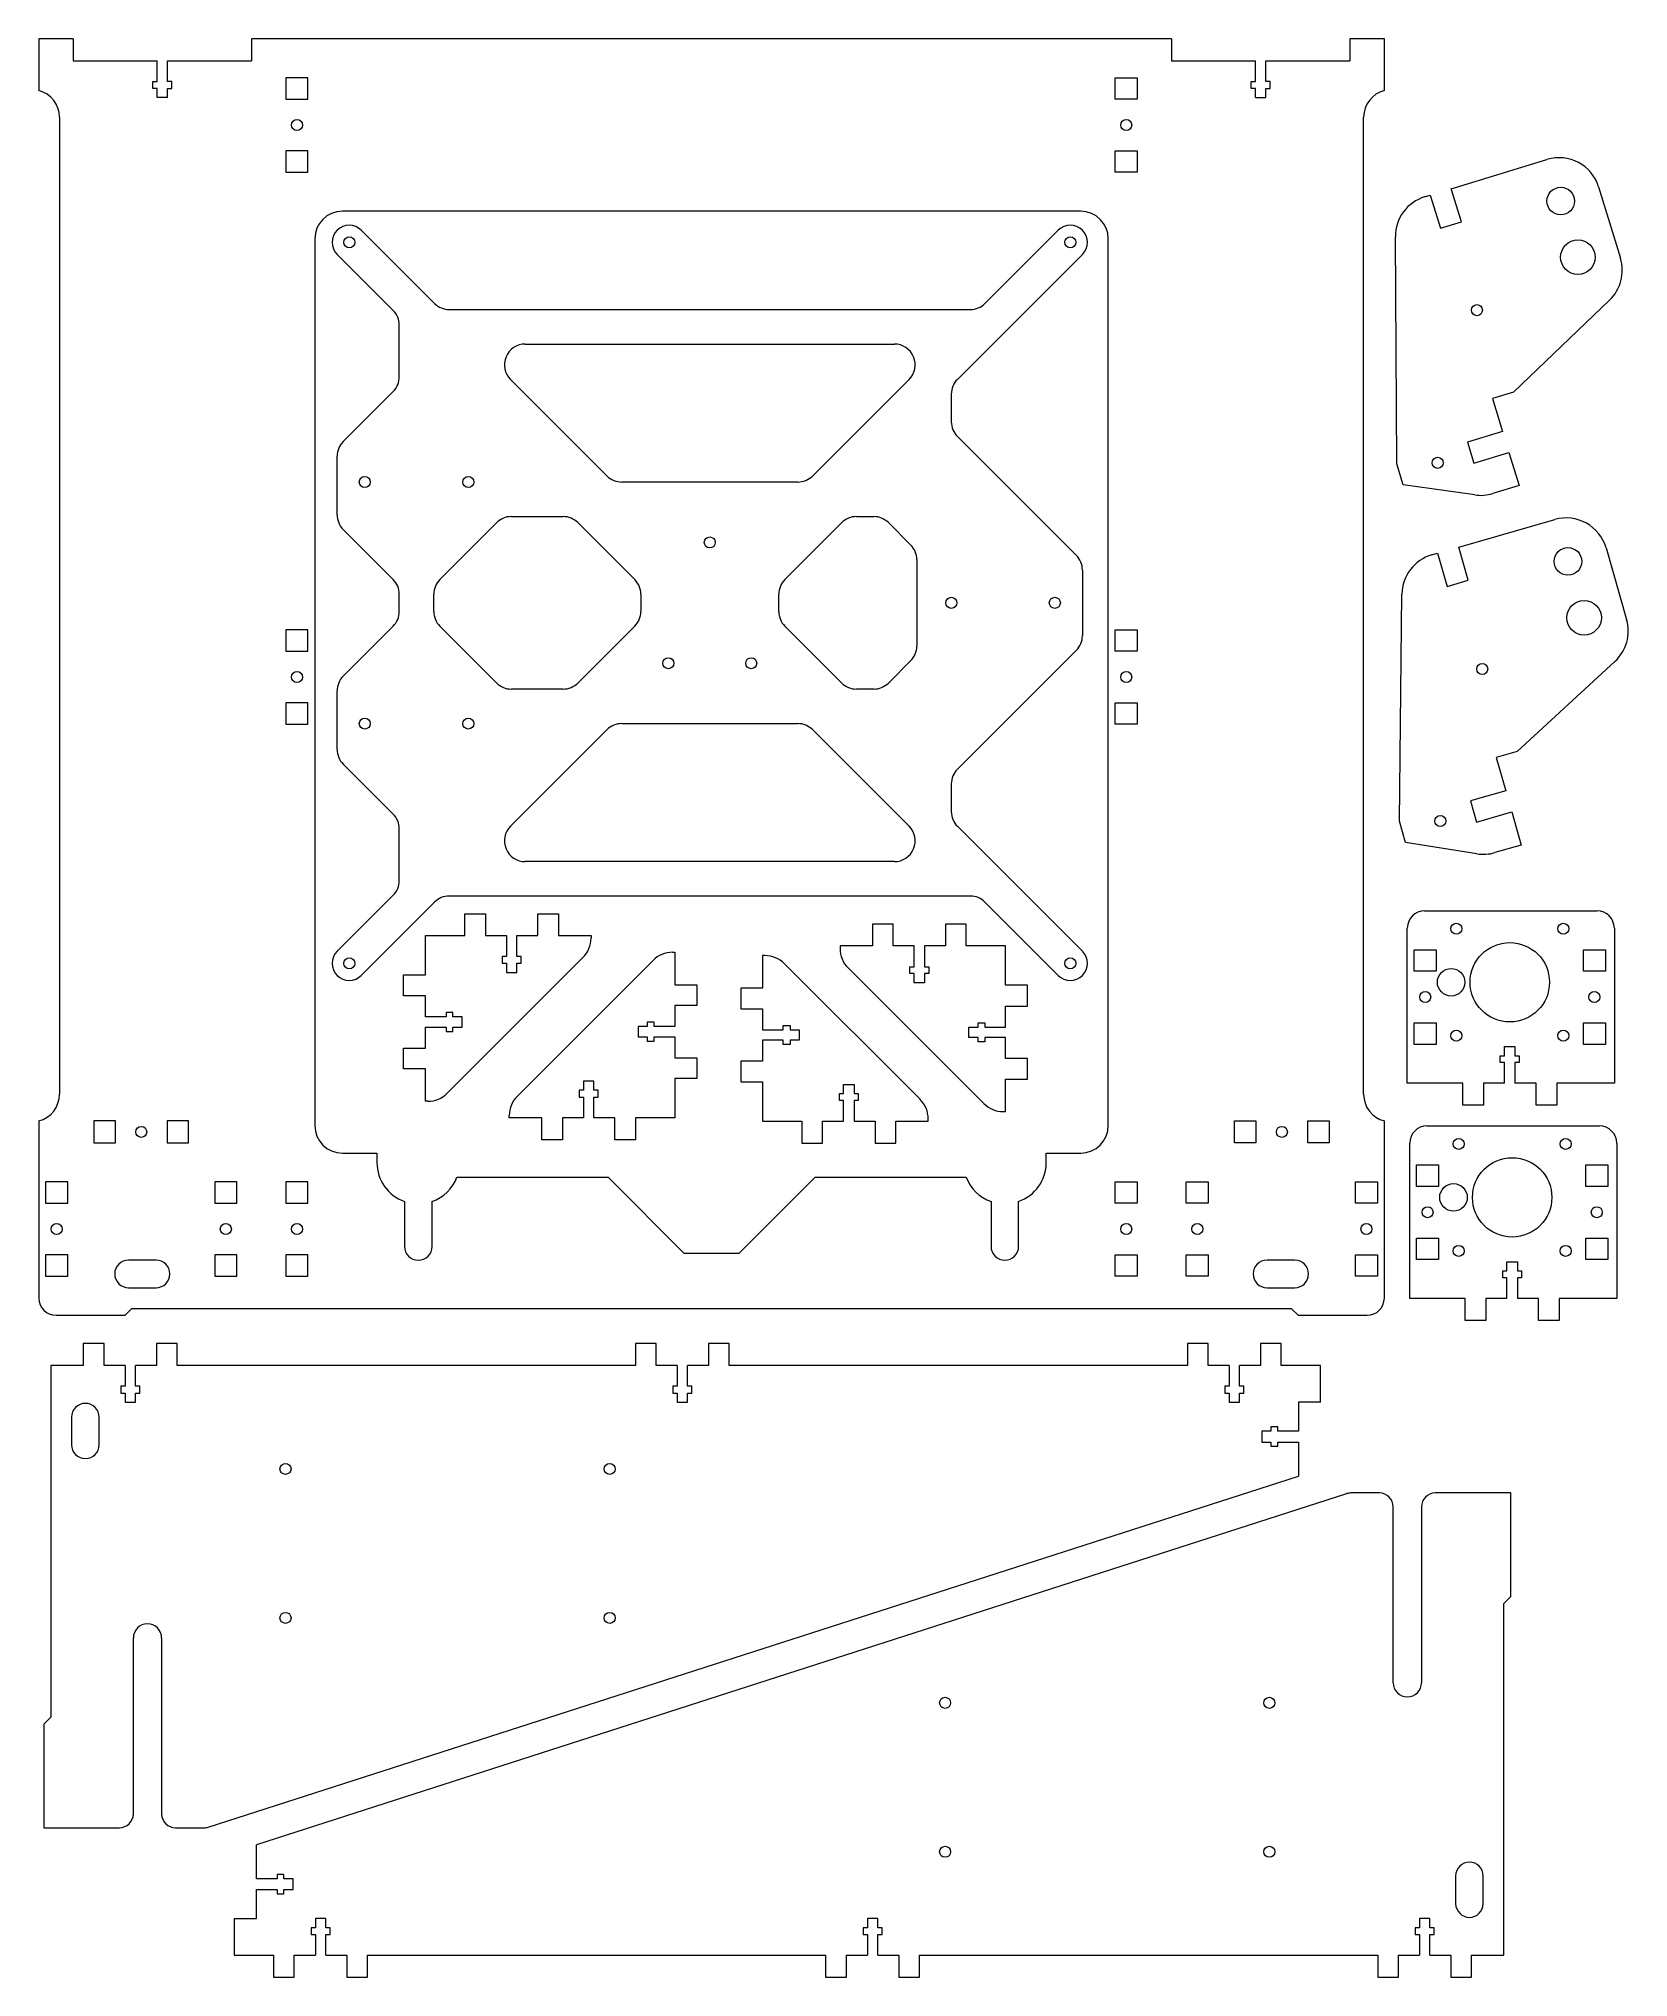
# Model space of a CAD drawing. Header units: millimetres. Extents: x 30 to 491, y 29 to 591.
import ezdxf

# ---------------------------------------------------------------- set-up
doc = ezdxf.new("R2010")
doc.units = ezdxf.units.MM

msp = doc.modelspace()

# ---------------------------------------------------------------- linework, layer by layer
at = {"color": 7, "linetype": 'Continuous', "lineweight": 15}
for p, q in [((30.26, 591.04), (30.26, 576.04)), ((40.26, 591.04), (30.26, 591.04)), ((40.26, 591.04), (40.26, 584.64)), ((91.91, 591.04), (91.91, 584.64)), ((358.61, 591.04), (91.91, 591.04)), ((358.61, 591.04), (358.61, 584.64)), ((410.26, 591.04), (410.26, 584.64)), ((420.26, 591.04), (410.26, 591.04)), ((420.26, 576.04), (420.26, 591.04)), ((40.26, 584.64), (64.59, 584.64)), ((64.59, 578.64), (64.59, 584.64)), ((67.59, 578.64), (67.59, 584.64)), ((67.59, 584.64), (91.91, 584.64)), ((358.61, 584.64), (382.94, 584.64)), ((382.94, 578.64), (382.94, 584.64)), ((385.94, 578.64), (385.94, 584.64)), ((385.94, 584.64), (410.26, 584.64)), ((108.29, 579.74), (101.89, 579.74)), ((101.89, 579.74), (101.89, 573.54)), ((108.29, 573.54), (108.29, 579.74)), ((342.24, 573.54), (342.24, 579.74)), ((342.24, 579.74), (348.64, 579.74)), ((348.64, 579.74), (348.64, 573.54)), ((63.34, 578.64), (64.59, 578.64)), ((63.34, 576.64), (63.34, 578.64)), ((64.59, 576.64), (63.34, 576.64)), ((64.59, 573.99), (64.59, 576.64)), ((67.59, 573.99), (64.59, 573.99)), ((68.84, 578.64), (67.59, 578.64)), ((67.59, 573.99), (67.59, 576.64)), ((67.59, 576.64), (68.84, 576.64)), ((68.84, 576.64), (68.84, 578.64)), ((101.89, 573.54), (108.29, 573.54)), ((348.64, 573.54), (342.24, 573.54)), ((381.69, 578.64), (382.94, 578.64)), ((381.69, 576.64), (381.69, 578.64)), ((382.94, 576.64), (381.69, 576.64)), ((382.94, 573.99), (382.94, 576.64)), ((382.94, 573.99), (385.94, 573.99)), ((387.19, 578.64), (385.94, 578.64)), ((385.94, 573.99), (385.94, 576.64)), ((385.94, 576.64), (387.19, 576.64)), ((387.19, 576.64), (387.19, 578.64)), ((36.26, 568.29), (36.26, 285.13)), ((414.26, 285.13), (414.26, 568.29)), ((108.29, 558.54), (101.89, 558.54)), ((101.89, 558.54), (101.89, 552.34)), ((108.29, 552.34), (108.29, 558.54)), ((342.24, 558.54), (348.64, 558.54)), ((342.24, 552.34), (342.24, 558.54)), ((348.64, 558.54), (348.64, 552.34)), ((101.89, 552.34), (108.29, 552.34)), ((348.64, 552.34), (342.24, 552.34)), ((439.65, 547.57), (467.39, 556.05)), ((431.94, 545.21), (433.58, 545.71)), ((433.58, 545.71), (436.5, 536.15)), ((442.58, 538.01), (439.65, 547.57)), ((482.37, 548.08), (488.69, 527.42)), ((332.26, 541.04), (118.26, 541.04)), ((123.75, 535.55), (144.99, 514.3)), ((304.5, 514.3), (325.75, 535.55)), ((436.5, 536.15), (442.58, 538.01)), ((110.26, 533.04), (110.26, 276.04)), ((132.99, 512.3), (116.75, 528.55)), ((332.75, 528.55), (296.5, 492.3)), ((340.26, 276.04), (340.26, 533.04)), ((423.87, 467.82), (423.45, 533.66)), ((149.23, 512.55), (300.26, 512.55)), ((485.51, 515.24), (457.68, 488.61)), ((134.75, 493.03), (134.75, 508.06)), ((171.23, 502.55), (278.26, 502.55)), ((194.99, 464.3), (166.99, 492.3)), ((282.5, 492.3), (254.5, 464.3)), ((118.5, 474.3), (132.99, 488.79)), ((294.75, 488.06), (294.75, 480.03)), ((457.68, 488.61), (451.61, 486.76)), ((451.61, 486.76), (454.52, 477.22)), ((296.5, 475.79), (330.99, 441.3)), ((454.52, 477.22), (444.34, 474.08)), ((444.34, 474.08), (446.2, 468.01)), ((116.75, 453.03), (116.75, 470.06)), ((425.73, 461.75), (423.87, 467.82)), ((446.2, 468.01), (456.39, 471.12)), ((456.39, 471.12), (459.31, 461.56)), ((250.26, 462.55), (199.23, 462.55)), ((446.49, 458.82), (425.73, 461.75)), ((459.31, 461.56), (451.67, 459.22)), ((146.5, 434.3), (162.99, 450.79)), ((167.23, 452.55), (182.26, 452.55)), ((186.5, 450.79), (202.99, 434.3)), ((246.5, 434.3), (262.99, 450.79)), ((267.23, 452.55), (272.26, 452.55)), ((276.5, 450.79), (282.99, 444.3)), ((441.81, 443.68), (469.68, 451.67)), ((132.99, 434.3), (118.5, 448.79)), ((284.75, 440.06), (284.75, 415.03)), ((434.06, 441.46), (435.7, 441.93)), ((435.7, 441.93), (438.46, 432.32)), ((444.56, 434.07), (441.81, 443.68)), ((484.53, 443.45), (490.48, 422.68)), ((332.75, 437.06), (332.75, 418.03)), ((438.46, 432.32), (444.56, 434.07)), ((134.75, 425.03), (134.75, 430.06)), ((144.75, 425.03), (144.75, 430.06)), ((204.75, 430.06), (204.75, 425.03)), ((244.75, 425.03), (244.75, 430.06)), ((424.63, 364.22), (425.37, 430.06)), ((108.29, 419.74), (101.89, 419.74)), ((101.89, 419.74), (101.89, 413.54)), ((108.29, 413.54), (108.29, 419.74)), ((118.5, 406.3), (132.99, 420.79)), ((162.99, 404.3), (146.5, 420.79)), ((202.99, 420.79), (186.5, 404.3)), ((262.99, 404.3), (246.5, 420.79)), ((342.24, 413.54), (342.24, 419.74)), ((342.24, 419.74), (348.64, 419.74)), ((348.64, 419.74), (348.64, 413.54)), ((101.89, 413.54), (108.29, 413.54)), ((282.99, 410.79), (276.5, 404.3)), ((330.99, 413.79), (296.5, 379.3)), ((348.64, 413.54), (342.24, 413.54)), ((487.09, 410.55), (458.8, 384.42)), ((116.75, 385.03), (116.75, 402.06)), ((182.26, 402.55), (167.23, 402.55)), ((272.26, 402.55), (267.23, 402.55)), ((108.29, 398.54), (101.89, 398.54)), ((101.89, 398.54), (101.89, 392.34)), ((108.29, 392.34), (108.29, 398.54)), ((342.24, 398.54), (348.64, 398.54)), ((342.24, 392.34), (342.24, 398.54)), ((348.64, 398.54), (348.64, 392.34)), ((101.89, 392.34), (108.29, 392.34)), ((166.99, 362.79), (194.99, 390.79)), ((199.23, 392.55), (250.26, 392.55)), ((254.5, 390.79), (282.5, 362.79)), ((348.64, 392.34), (342.24, 392.34)), ((458.8, 384.42), (452.7, 382.67)), ((452.7, 382.67), (455.45, 373.08)), ((132.99, 366.3), (118.5, 380.79)), ((294.75, 375.06), (294.75, 367.03)), ((455.45, 373.08), (445.22, 370.12)), ((445.22, 370.12), (446.97, 364.02)), ((446.97, 364.02), (457.2, 366.95)), ((457.2, 366.95), (459.96, 357.34)), ((134.75, 347.03), (134.75, 362.06)), ((296.5, 362.79), (332.75, 326.55)), ((426.38, 358.12), (424.63, 364.22)), ((447.09, 354.82), (426.38, 358.12)), ((459.96, 357.34), (452.28, 355.14)), ((278.26, 352.55), (171.23, 352.55)), ((116.75, 326.55), (132.99, 342.79)), ((144.99, 340.79), (123.75, 319.55)), ((300.26, 342.55), (149.23, 342.55)), ((153.72, 331.08), (153.72, 337.43)), ((153.72, 337.43), (159.72, 337.43)), ((159.72, 337.43), (159.72, 331.08)), ((174.92, 337.43), (180.92, 337.43)), ((174.92, 331.08), (174.92, 337.43)), ((180.92, 337.43), (180.92, 331.08)), ((325.75, 319.55), (304.5, 340.79)), ((431.92, 338.28), (481.92, 338.28)), ((271.89, 334.44), (271.89, 328.09)), ((277.89, 334.44), (271.89, 334.44)), ((277.89, 328.09), (277.89, 334.44)), ((293.09, 334.44), (293.09, 328.09)), ((299.09, 334.44), (293.09, 334.44)), ((299.09, 328.09), (299.09, 334.44)), ((426.92, 288.28), (426.92, 333.28)), ((486.92, 333.28), (486.92, 288.28)), ((142.32, 331.08), (153.72, 331.08)), ((142.32, 319.68), (142.32, 331.08)), ((159.72, 331.08), (165.82, 331.08)), ((165.82, 331.08), (165.82, 325.08)), ((168.82, 331.08), (174.92, 331.08)), ((168.82, 325.08), (168.82, 331.08)), ((180.92, 331.08), (190.32, 331.08)), ((190.32, 331.08), (190.32, 330.4)), ((213.95, 326.26), (214.64, 326.26)), ((214.64, 326.26), (214.64, 316.86)), ((262.49, 328.09), (262.49, 327.4)), ((271.89, 328.09), (262.49, 328.09)), ((283.99, 328.09), (277.89, 328.09)), ((283.99, 322.09), (283.99, 328.09)), ((286.99, 328.09), (286.99, 322.09)), ((293.09, 328.09), (286.99, 328.09)), ((310.49, 328.09), (299.09, 328.09)), ((310.49, 316.69), (310.49, 328.09)), ((428.9, 326.98), (435.3, 326.98)), ((428.9, 320.78), (428.9, 326.98)), ((435.3, 326.98), (435.3, 320.78)), ((477.94, 326.98), (484.34, 326.98)), ((477.94, 320.78), (477.94, 326.98)), ((484.34, 326.98), (484.34, 320.78)), ((187.98, 324.74), (148.66, 285.43)), ((164.57, 325.08), (164.57, 323.08)), ((165.82, 325.08), (164.57, 325.08)), ((164.57, 323.08), (165.82, 323.08)), ((165.82, 323.08), (165.82, 320.43)), ((165.82, 320.43), (168.82, 320.43)), ((170.07, 325.08), (168.82, 325.08)), ((168.82, 323.08), (170.07, 323.08)), ((168.82, 320.43), (168.82, 323.08)), ((168.98, 284.6), (208.3, 323.91)), ((170.07, 323.08), (170.07, 325.08)), ((240.05, 325.3), (240.05, 315.9)), ((240.73, 325.3), (240.05, 325.3)), ((285.71, 283.64), (246.39, 322.95)), ((264.83, 321.75), (304.15, 282.43)), ((282.74, 322.09), (283.99, 322.09)), ((282.74, 320.09), (282.74, 322.09)), ((286.99, 322.09), (288.24, 322.09)), ((288.24, 322.09), (288.24, 320.09)), ((435.3, 320.78), (428.9, 320.78)), ((484.34, 320.78), (477.94, 320.78)), ((135.97, 319.68), (142.32, 319.68)), ((135.97, 313.68), (135.97, 319.68)), ((214.64, 316.86), (220.99, 316.86)), ((220.99, 316.86), (220.99, 310.86)), ((233.7, 315.9), (233.7, 309.9)), ((240.05, 315.9), (233.7, 315.9)), ((283.99, 320.09), (282.74, 320.09)), ((283.99, 317.44), (283.99, 320.09)), ((286.99, 317.44), (283.99, 317.44)), ((286.99, 320.09), (286.99, 317.44)), ((288.24, 320.09), (286.99, 320.09)), ((316.84, 316.69), (310.49, 316.69)), ((316.84, 310.69), (316.84, 316.69)), ((142.32, 313.68), (135.97, 313.68)), ((142.32, 307.58), (142.32, 313.68)), ((214.64, 310.86), (214.64, 304.76)), ((220.99, 310.86), (214.64, 310.86)), ((233.7, 309.9), (240.05, 309.9)), ((240.05, 309.9), (240.05, 303.8)), ((310.49, 310.69), (316.84, 310.69)), ((310.49, 304.59), (310.49, 310.69)), ((148.32, 307.58), (142.32, 307.58)), ((142.32, 304.58), (148.32, 304.58)), ((142.32, 298.48), (142.32, 304.58)), ((148.32, 308.83), (148.32, 307.58)), ((150.32, 308.83), (148.32, 308.83)), ((148.32, 304.58), (148.32, 303.33)), ((150.32, 307.58), (150.32, 308.83)), ((152.97, 307.58), (150.32, 307.58)), ((150.32, 304.58), (152.97, 304.58)), ((150.32, 303.33), (150.32, 304.58)), ((152.97, 304.58), (152.97, 307.58)), ((203.99, 304.76), (203.99, 301.76)), ((206.64, 304.76), (203.99, 304.76)), ((206.64, 306.01), (206.64, 304.76)), ((208.64, 306.01), (206.64, 306.01)), ((208.64, 304.76), (208.64, 306.01)), ((214.64, 304.76), (208.64, 304.76)), ((240.05, 303.8), (246.05, 303.8)), ((246.05, 305.05), (248.05, 305.05)), ((246.05, 303.8), (246.05, 305.05)), ((248.05, 305.05), (248.05, 303.8)), ((248.05, 303.8), (250.7, 303.8)), ((250.7, 303.8), (250.7, 300.8)), ((299.84, 304.59), (302.49, 304.59)), ((299.84, 301.59), (299.84, 304.59)), ((302.49, 305.84), (304.49, 305.84)), ((302.49, 304.59), (302.49, 305.84)), ((304.49, 305.84), (304.49, 304.59)), ((304.49, 304.59), (310.49, 304.59)), ((428.9, 305.78), (435.3, 305.78)), ((428.9, 299.58), (428.9, 305.78)), ((435.3, 305.78), (435.3, 299.58)), ((477.94, 305.78), (484.34, 305.78)), ((477.94, 299.58), (477.94, 305.78)), ((484.34, 305.78), (484.34, 299.58)), ((135.97, 298.48), (142.32, 298.48)), ((135.97, 292.48), (135.97, 298.48)), ((148.32, 303.33), (150.32, 303.33)), ((203.99, 301.76), (206.64, 301.76)), ((206.64, 301.76), (206.64, 300.51)), ((206.64, 300.51), (208.64, 300.51)), ((208.64, 301.76), (214.64, 301.76)), ((208.64, 300.51), (208.64, 301.76)), ((214.64, 301.76), (214.64, 295.66)), ((240.05, 300.8), (240.05, 294.7)), ((246.05, 300.8), (240.05, 300.8)), ((246.05, 299.55), (246.05, 300.8)), ((248.05, 299.55), (246.05, 299.55)), ((248.05, 300.8), (248.05, 299.55)), ((250.7, 300.8), (248.05, 300.8)), ((302.49, 301.59), (299.84, 301.59)), ((302.49, 300.34), (302.49, 301.59)), ((304.49, 300.34), (302.49, 300.34)), ((304.49, 301.59), (304.49, 300.34)), ((310.49, 301.59), (304.49, 301.59)), ((310.49, 295.49), (310.49, 301.59)), ((435.3, 299.58), (428.9, 299.58)), ((455.12, 298.93), (458.12, 298.93)), ((455.12, 296.28), (455.12, 298.93)), ((458.12, 298.93), (458.12, 296.28)), ((484.34, 299.58), (477.94, 299.58)), ((142.32, 292.48), (135.97, 292.48)), ((142.32, 283.08), (142.32, 292.48)), ((214.64, 295.66), (220.99, 295.66)), ((220.99, 295.66), (220.99, 289.66)), ((233.7, 294.7), (233.7, 288.7)), ((240.05, 294.7), (233.7, 294.7)), ((316.84, 295.49), (310.49, 295.49)), ((316.84, 289.49), (316.84, 295.49)), ((453.87, 296.28), (455.12, 296.28)), ((453.87, 294.28), (453.87, 296.28)), ((455.12, 294.28), (453.87, 294.28)), ((455.12, 288.28), (455.12, 294.28)), ((458.12, 296.28), (459.37, 296.28)), ((458.12, 294.28), (458.12, 288.28)), ((459.37, 294.28), (458.12, 294.28)), ((459.37, 296.28), (459.37, 294.28)), ((188.14, 288.91), (188.14, 286.26)), ((191.14, 288.91), (188.14, 288.91)), ((191.14, 286.26), (191.14, 288.91)), ((214.64, 289.66), (214.64, 278.26)), ((220.99, 289.66), (214.64, 289.66)), ((233.7, 288.7), (240.05, 288.7)), ((240.05, 288.7), (240.05, 277.3)), ((263.55, 287.95), (266.55, 287.95)), ((263.55, 285.3), (263.55, 287.95)), ((266.55, 287.95), (266.55, 285.3)), ((310.49, 289.49), (316.84, 289.49)), ((310.49, 280.09), (310.49, 289.49)), ((443.02, 288.28), (426.92, 288.28)), ((443.02, 281.93), (443.02, 288.28)), ((455.12, 288.28), (449.02, 288.28)), ((449.02, 288.28), (449.02, 281.93)), ((464.22, 288.28), (458.12, 288.28)), ((464.22, 281.93), (464.22, 288.28)), ((486.92, 288.28), (470.22, 288.28)), ((470.22, 288.28), (470.22, 281.93)), ((143.01, 283.08), (142.32, 283.08)), ((186.89, 286.26), (186.89, 284.26)), ((188.14, 286.26), (186.89, 286.26)), ((186.89, 284.26), (188.14, 284.26)), ((188.14, 284.26), (188.14, 278.26)), ((192.39, 286.26), (191.14, 286.26)), ((191.14, 284.26), (192.39, 284.26)), ((191.14, 278.26), (191.14, 284.26)), ((192.39, 284.26), (192.39, 286.26)), ((262.3, 285.3), (263.55, 285.3)), ((262.3, 283.3), (262.3, 285.3)), ((263.55, 283.3), (262.3, 283.3)), ((263.55, 277.3), (263.55, 283.3)), ((266.55, 285.3), (267.8, 285.3)), ((266.55, 283.3), (266.55, 277.3)), ((267.8, 283.3), (266.55, 283.3)), ((267.8, 285.3), (267.8, 283.3)), ((449.02, 281.93), (443.02, 281.93)), ((470.22, 281.93), (464.22, 281.93)), ((30.26, 277.39), (30.26, 226.04)), ((46.26, 277.41), (46.26, 271.01)), ((52.46, 277.41), (46.26, 277.41)), ((52.46, 271.01), (52.46, 277.41)), ((67.46, 277.41), (67.46, 271.01)), ((73.66, 277.41), (67.46, 277.41)), ((73.66, 271.01), (73.66, 277.41)), ((166.64, 278.26), (166.64, 278.94)), ((176.04, 278.26), (166.64, 278.26)), ((176.04, 271.91), (176.04, 278.26)), ((182.04, 278.26), (182.04, 271.91)), ((188.14, 278.26), (182.04, 278.26)), ((197.24, 278.26), (191.14, 278.26)), ((197.24, 271.91), (197.24, 278.26)), ((203.24, 278.26), (203.24, 271.91)), ((214.64, 278.26), (203.24, 278.26)), ((240.05, 277.3), (251.45, 277.3)), ((251.45, 277.3), (251.45, 270.95)), ((257.45, 277.3), (263.55, 277.3)), ((257.45, 270.95), (257.45, 277.3)), ((266.55, 277.3), (272.65, 277.3)), ((272.65, 277.3), (272.65, 270.95)), ((278.65, 277.3), (288.05, 277.3)), ((278.65, 270.95), (278.65, 277.3)), ((288.05, 277.3), (288.05, 277.98)), ((309.8, 280.09), (310.49, 280.09)), ((376.86, 277.41), (383.06, 277.41)), ((376.86, 271.01), (376.86, 277.41)), ((383.06, 277.41), (383.06, 271.01)), ((398.06, 277.41), (404.26, 277.41)), ((398.06, 271.01), (398.06, 277.41)), ((404.26, 277.41), (404.26, 271.01)), ((420.26, 226.04), (420.26, 277.39)), ((432.61, 275.92), (482.61, 275.92)), ((46.26, 271.01), (52.46, 271.01)), ((67.46, 271.01), (73.66, 271.01)), ((182.04, 271.91), (176.04, 271.91)), ((203.24, 271.91), (197.24, 271.91)), ((251.45, 270.95), (257.45, 270.95)), ((272.65, 270.95), (278.65, 270.95)), ((383.06, 271.01), (376.86, 271.01)), ((404.26, 271.01), (398.06, 271.01)), ((427.61, 225.92), (427.61, 270.92)), ((487.61, 270.92), (487.61, 225.92)), ((118.26, 268.04), (128.26, 268.04)), ((128.26, 268.04), (128.26, 265.35)), ((322.26, 265.35), (322.26, 268.04)), ((322.26, 268.04), (332.26, 268.04)), ((429.59, 264.62), (435.99, 264.62)), ((429.59, 258.42), (429.59, 264.62)), ((435.99, 264.62), (435.99, 258.42)), ((478.63, 264.62), (485.03, 264.62)), ((478.63, 258.42), (478.63, 264.62)), ((485.03, 264.62), (485.03, 258.42)), ((38.64, 259.74), (32.24, 259.74)), ((32.24, 259.74), (32.24, 253.54)), ((38.64, 253.54), (38.64, 259.74)), ((87.68, 259.74), (81.28, 259.74)), ((81.28, 259.74), (81.28, 253.54)), ((87.68, 253.54), (87.68, 259.74)), ((108.29, 259.74), (101.89, 259.74)), ((101.89, 259.74), (101.89, 253.54)), ((108.29, 253.54), (108.29, 259.74)), ((151.46, 261.04), (195.26, 261.04)), ((195.26, 261.04), (217.26, 239.04)), ((233.26, 239.04), (255.26, 261.04)), ((255.26, 261.04), (299.06, 261.04)), ((342.24, 253.54), (342.24, 259.74)), ((342.24, 259.74), (348.64, 259.74)), ((348.64, 259.74), (348.64, 253.54)), ((362.84, 259.74), (369.24, 259.74)), ((362.84, 253.54), (362.84, 259.74)), ((369.24, 259.74), (369.24, 253.54)), ((411.88, 253.54), (411.88, 259.74)), ((411.88, 259.74), (418.28, 259.74)), ((418.28, 259.74), (418.28, 253.54)), ((32.24, 253.54), (38.64, 253.54)), ((81.28, 253.54), (87.68, 253.54)), ((101.89, 253.54), (108.29, 253.54)), ((136.26, 254.04), (136.26, 241.04)), ((144.26, 241.04), (144.26, 254.04)), ((306.26, 254.04), (306.26, 241.04)), ((314.26, 241.04), (314.26, 254.04)), ((348.64, 253.54), (342.24, 253.54)), ((369.24, 253.54), (362.84, 253.54)), ((418.28, 253.54), (411.88, 253.54)), ((435.99, 258.42), (429.59, 258.42)), ((485.03, 258.42), (478.63, 258.42)), ((429.59, 243.42), (435.99, 243.42)), ((429.59, 237.22), (429.59, 243.42)), ((435.99, 243.42), (435.99, 237.22)), ((478.63, 243.42), (485.03, 243.42)), ((478.63, 237.22), (478.63, 243.42)), ((485.03, 243.42), (485.03, 237.22)), ((38.64, 238.54), (32.24, 238.54)), ((32.24, 238.54), (32.24, 232.34)), ((38.64, 232.34), (38.64, 238.54)), ((64.26, 237.04), (56.26, 237.04)), ((87.68, 238.54), (81.28, 238.54)), ((81.28, 238.54), (81.28, 232.34)), ((87.68, 232.34), (87.68, 238.54)), ((108.29, 238.54), (101.89, 238.54)), ((101.89, 238.54), (101.89, 232.34)), ((108.29, 232.34), (108.29, 238.54)), ((217.26, 239.04), (233.26, 239.04)), ((342.24, 238.54), (348.64, 238.54)), ((342.24, 232.34), (342.24, 238.54)), ((348.64, 238.54), (348.64, 232.34)), ((362.84, 238.54), (369.24, 238.54)), ((362.84, 232.34), (362.84, 238.54)), ((369.24, 238.54), (369.24, 232.34)), ((394.26, 237.04), (386.26, 237.04)), ((411.88, 232.34), (411.88, 238.54)), ((411.88, 238.54), (418.28, 238.54)), ((418.28, 238.54), (418.28, 232.34)), ((435.99, 237.22), (429.59, 237.22)), ((455.81, 236.57), (458.81, 236.57)), ((455.81, 233.92), (455.81, 236.57)), ((458.81, 236.57), (458.81, 233.92)), ((485.03, 237.22), (478.63, 237.22)), ((32.24, 232.34), (38.64, 232.34)), ((81.28, 232.34), (87.68, 232.34)), ((101.89, 232.34), (108.29, 232.34)), ((348.64, 232.34), (342.24, 232.34)), ((369.24, 232.34), (362.84, 232.34)), ((418.28, 232.34), (411.88, 232.34)), ((454.56, 233.92), (455.81, 233.92)), ((454.56, 231.92), (454.56, 233.92)), ((455.81, 231.92), (454.56, 231.92)), ((455.81, 225.92), (455.81, 231.92)), ((458.81, 233.92), (460.06, 233.92)), ((458.81, 231.92), (458.81, 225.92)), ((460.06, 231.92), (458.81, 231.92)), ((460.06, 233.92), (460.06, 231.92)), ((56.26, 229.04), (64.26, 229.04)), ((386.26, 229.04), (394.26, 229.04)), ((443.71, 225.92), (427.61, 225.92)), ((443.71, 219.57), (443.71, 225.92)), ((455.81, 225.92), (449.71, 225.92)), ((449.71, 225.92), (449.71, 219.57)), ((464.91, 225.92), (458.81, 225.92)), ((464.91, 219.57), (464.91, 225.92)), ((487.61, 225.92), (470.91, 225.92)), ((470.91, 225.92), (470.91, 219.57)), ((35.26, 221.04), (55.26, 221.04)), ((55.26, 221.04), (57.26, 223.04)), ((57.26, 223.04), (393.26, 223.04)), ((393.26, 223.04), (395.26, 221.04)), ((395.26, 221.04), (415.26, 221.04)), ((449.71, 219.57), (443.71, 219.57)), ((470.91, 219.57), (464.91, 219.57)), ((43.17, 212.87), (43.17, 206.52)), ((49.17, 212.87), (43.17, 212.87)), ((49.17, 206.52), (49.17, 212.87)), ((64.37, 212.87), (64.37, 206.52)), ((70.37, 212.87), (64.37, 212.87)), ((70.37, 206.52), (70.37, 212.87)), ((203.17, 212.87), (203.17, 206.52)), ((209.17, 212.87), (203.17, 212.87)), ((209.17, 206.52), (209.17, 212.87)), ((224.37, 212.87), (224.37, 206.52)), ((230.37, 212.87), (224.37, 212.87)), ((230.37, 206.52), (230.37, 212.87)), ((363.17, 212.87), (363.17, 206.52)), ((369.17, 212.87), (363.17, 212.87)), ((369.17, 206.52), (369.17, 212.87)), ((384.37, 212.87), (384.37, 206.52)), ((390.37, 212.87), (384.37, 212.87)), ((390.37, 206.52), (390.37, 212.87)), ((33.77, 206.52), (33.77, 104.52)), ((43.17, 206.52), (33.77, 206.52)), ((55.27, 206.52), (49.17, 206.52)), ((55.27, 206.52), (55.27, 200.52)), ((58.27, 200.52), (58.27, 206.52)), ((64.37, 206.52), (58.27, 206.52)), ((203.17, 206.52), (70.37, 206.52)), ((215.27, 206.52), (209.17, 206.52)), ((215.27, 206.52), (215.27, 200.52)), ((218.27, 200.52), (218.27, 206.52)), ((224.37, 206.52), (218.27, 206.52)), ((363.17, 206.52), (230.37, 206.52)), ((375.27, 206.52), (369.17, 206.52)), ((375.27, 206.52), (375.27, 200.52)), ((378.27, 200.52), (378.27, 206.52)), ((384.37, 206.52), (378.27, 206.52)), ((401.77, 206.52), (390.37, 206.52)), ((401.77, 195.87), (401.77, 206.52)), ((55.27, 200.52), (54.02, 200.52)), ((54.02, 200.52), (54.02, 198.52)), ((54.02, 198.52), (55.27, 198.52)), ((55.27, 198.52), (55.27, 195.87)), ((59.52, 200.52), (58.27, 200.52)), ((58.27, 195.87), (58.27, 198.52)), ((58.27, 198.52), (59.52, 198.52)), ((59.52, 198.52), (59.52, 200.52)), ((215.27, 200.52), (214.02, 200.52)), ((214.02, 200.52), (214.02, 198.52)), ((214.02, 198.52), (215.27, 198.52)), ((215.27, 198.52), (215.27, 195.87)), ((219.52, 200.52), (218.27, 200.52)), ((218.27, 195.87), (218.27, 198.52)), ((218.27, 198.52), (219.52, 198.52)), ((219.52, 198.52), (219.52, 200.52)), ((375.27, 200.52), (374.02, 200.52)), ((374.02, 200.52), (374.02, 198.52)), ((374.02, 198.52), (375.27, 198.52)), ((375.27, 198.52), (375.27, 195.87)), ((379.52, 200.52), (378.27, 200.52)), ((378.27, 195.87), (378.27, 198.52)), ((378.27, 198.52), (379.52, 198.52)), ((379.52, 198.52), (379.52, 200.52)), ((39.77, 191.52), (39.77, 183.52)), ((47.77, 183.52), (47.77, 191.52)), ((55.27, 195.87), (58.27, 195.87)), ((215.27, 195.87), (218.27, 195.87)), ((375.27, 195.87), (378.27, 195.87)), ((401.77, 195.87), (395.37, 195.87)), ((395.37, 195.87), (395.37, 187.42)), ((387.37, 187.42), (384.72, 187.42)), ((384.72, 187.42), (384.72, 184.32)), ((389.37, 188.67), (387.37, 188.67)), ((387.37, 188.67), (387.37, 187.42)), ((389.37, 187.42), (389.37, 188.67)), ((395.37, 187.42), (389.37, 187.42)), ((384.72, 184.32), (387.37, 184.32)), ((387.37, 184.32), (387.37, 183.07)), ((387.37, 183.07), (389.37, 183.07)), ((389.37, 183.07), (389.37, 184.32)), ((389.37, 184.32), (395.37, 184.32)), ((395.37, 184.32), (395.37, 174.46)), ((79.37, 72.71), (395.37, 174.46)), ((409.33, 169.34), (93.33, 67.6)), ((418.83, 169.54), (410.56, 169.54)), ((456.93, 169.54), (435.03, 169.54)), ((456.93, 139.54), (456.93, 169.54)), ((422.83, 114.54), (422.83, 165.54)), ((431.03, 165.54), (431.03, 114.54)), ((454.93, 137.54), (456.93, 139.54)), ((454.93, 35.54), (454.93, 137.54)), ((57.67, 76.52), (57.67, 127.52)), ((65.87, 127.52), (65.87, 76.52)), ((33.77, 104.52), (31.77, 102.52)), ((31.77, 102.52), (31.77, 72.52)), ((31.77, 72.52), (53.67, 72.52)), ((69.87, 72.52), (78.14, 72.52)), ((93.33, 57.74), (93.33, 67.6)), ((99.33, 57.74), (93.33, 57.74)), ((101.33, 58.99), (99.33, 58.99)), ((99.33, 58.99), (99.33, 57.74)), ((101.33, 57.74), (101.33, 58.99)), ((103.98, 57.74), (101.33, 57.74)), ((103.98, 54.64), (103.98, 57.74)), ((440.93, 58.54), (440.93, 50.54)), ((448.93, 50.54), (448.93, 58.54)), ((93.33, 46.19), (93.33, 54.64)), ((93.33, 54.64), (99.33, 54.64)), ((99.33, 54.64), (99.33, 53.39)), ((99.33, 53.39), (101.33, 53.39)), ((101.33, 53.39), (101.33, 54.64)), ((101.33, 54.64), (103.98, 54.64)), ((86.93, 46.19), (86.93, 35.54)), ((86.93, 46.19), (93.33, 46.19)), ((113.43, 46.19), (110.43, 46.19)), ((110.43, 46.19), (110.43, 43.54)), ((113.43, 43.54), (113.43, 46.19)), ((273.43, 46.19), (270.43, 46.19)), ((270.43, 46.19), (270.43, 43.54)), ((273.43, 43.54), (273.43, 46.19)), ((433.43, 46.19), (430.43, 46.19)), ((430.43, 46.19), (430.43, 43.54)), ((433.43, 43.54), (433.43, 46.19)), ((110.43, 43.54), (109.18, 43.54)), ((109.18, 43.54), (109.18, 41.54)), ((109.18, 41.54), (110.43, 41.54)), ((110.43, 41.54), (110.43, 35.54)), ((114.68, 43.54), (113.43, 43.54)), ((113.43, 35.54), (113.43, 41.54)), ((113.43, 41.54), (114.68, 41.54)), ((114.68, 41.54), (114.68, 43.54)), ((270.43, 43.54), (269.18, 43.54)), ((269.18, 43.54), (269.18, 41.54)), ((269.18, 41.54), (270.43, 41.54)), ((270.43, 41.54), (270.43, 35.54)), ((274.68, 43.54), (273.43, 43.54)), ((273.43, 35.54), (273.43, 41.54)), ((273.43, 41.54), (274.68, 41.54)), ((274.68, 41.54), (274.68, 43.54)), ((430.43, 43.54), (429.18, 43.54)), ((429.18, 43.54), (429.18, 41.54)), ((429.18, 41.54), (430.43, 41.54)), ((430.43, 41.54), (430.43, 35.54)), ((434.68, 43.54), (433.43, 43.54)), ((433.43, 35.54), (433.43, 41.54)), ((433.43, 41.54), (434.68, 41.54)), ((434.68, 41.54), (434.68, 43.54)), ((86.93, 35.54), (98.33, 35.54)), ((98.33, 35.54), (98.33, 29.19)), ((104.33, 29.19), (104.33, 35.54)), ((104.33, 35.54), (110.43, 35.54)), ((113.43, 35.54), (119.53, 35.54)), ((119.53, 35.54), (119.53, 29.19)), ((125.53, 29.19), (125.53, 35.54)), ((125.53, 35.54), (258.33, 35.54)), ((258.33, 35.54), (258.33, 29.19)), ((264.33, 29.19), (264.33, 35.54)), ((264.33, 35.54), (270.43, 35.54)), ((273.43, 35.54), (279.53, 35.54)), ((279.53, 35.54), (279.53, 29.19)), ((285.53, 29.19), (285.53, 35.54)), ((285.53, 35.54), (418.33, 35.54)), ((418.33, 35.54), (418.33, 29.19)), ((424.33, 29.19), (424.33, 35.54)), ((424.33, 35.54), (430.43, 35.54)), ((433.43, 35.54), (439.53, 35.54)), ((439.53, 35.54), (439.53, 29.19)), ((445.53, 29.19), (445.53, 35.54)), ((445.53, 35.54), (454.93, 35.54)), ((98.33, 29.19), (104.33, 29.19)), ((119.53, 29.19), (125.53, 29.19)), ((258.33, 29.19), (264.33, 29.19)), ((279.53, 29.19), (285.53, 29.19)), ((418.33, 29.19), (424.33, 29.19)), ((439.53, 29.19), (445.53, 29.19))]:
    msp.add_line(p, q, dxfattribs=at)
for centre, radius in [((105.09, 566.04), 1.6), ((345.44, 566.04), 1.6), ((471.39, 543.99), 4), ((120.25, 532.05), 1.6), ((329.25, 532.05), 1.6), ((476.36, 527.73), 5), ((447.09, 512.38), 1.6), ((435.71, 468.12), 1.6), ((124.75, 462.55), 1.6), ((154.75, 462.55), 1.6), ((224.75, 445.05), 1.6), ((473.47, 439.55), 4), ((294.75, 427.55), 1.6), ((324.75, 427.55), 1.6), ((478.16, 423.21), 5), ((212.75, 410.05), 1.6), ((236.75, 410.05), 1.6), ((105.09, 406.04), 1.6), ((345.44, 406.04), 1.6), ((448.63, 408.37), 1.6), ((124.75, 392.55), 1.6), ((154.75, 392.55), 1.6), ((436.48, 364.31), 1.6), ((441.12, 333.08), 1.6), ((472.12, 333.08), 1.6), ((456.62, 317.58), 11.5), ((120.25, 323.05), 1.6), ((329.25, 323.05), 1.6), ((439.62, 317.58), 4), ((432.1, 313.28), 1.6), ((481.14, 313.28), 1.6), ((441.12, 302.08), 1.6), ((472.12, 302.08), 1.6), ((59.96, 274.21), 1.6), ((390.56, 274.21), 1.6), ((441.81, 270.72), 1.6), ((472.81, 270.72), 1.6), ((457.31, 255.22), 11.5), ((440.31, 255.22), 4), ((35.44, 246.04), 1.6), ((84.48, 246.04), 1.6), ((105.09, 246.04), 1.6), ((345.44, 246.04), 1.6), ((366.04, 246.04), 1.6), ((415.08, 246.04), 1.6), ((432.79, 250.92), 1.6), ((481.83, 250.92), 1.6), ((441.81, 239.72), 1.6), ((472.81, 239.72), 1.6), ((101.77, 176.52), 1.6), ((195.75, 176.52), 1.6), ((101.77, 133.34), 1.6), ((195.75, 133.34), 1.6), ((292.95, 108.72), 1.6), ((386.93, 108.72), 1.6), ((292.95, 65.54), 1.6), ((386.93, 65.54), 1.6)]:
    msp.add_circle(centre, radius, dxfattribs=at)
for centre, radius, start, end in [((28.26, 568.29), 8, 0, 75.5225), ((422.26, 568.29), 8, 104.4775, 180), ((470.89, 544.57), 12, 17, 107), ((435.45, 533.74), 12, 107, 180.3626), ((118.26, 533.04), 8, 90, 180), ((332.26, 533.04), 8, 0, 90), ((120.25, 532.05), 4.95, 45, 225), ((329.25, 532.05), 4.95, 315, 135), ((477.21, 523.91), 12, 313.7325, 17), ((128.75, 508.06), 6, 0, 45), ((149.23, 518.55), 6, 225, 270), ((300.26, 518.55), 6, 270, 315), ((171.23, 496.55), 6, 90, 225), ((278.26, 496.55), 6, 315, 90), ((128.75, 493.03), 6, 315, 0), ((300.75, 488.06), 6, 135, 180), ((300.75, 480.03), 6, 180, 225), ((122.75, 470.06), 6, 135, 180), ((199.23, 468.55), 6, 225, 270), ((250.26, 468.55), 6, 270, 315), ((448.16, 470.7), 12, 261.9648, 287), ((122.75, 453.03), 6, 180, 225), ((167.23, 446.55), 6, 90, 135), ((182.26, 446.55), 6, 45, 90), ((267.23, 446.55), 6, 90, 135), ((272.26, 446.55), 6, 45, 90), ((472.99, 440.14), 12, 16, 106), ((278.75, 440.06), 6, 0, 45), ((326.75, 437.06), 6, 0, 45), ((437.37, 429.92), 12, 106, 179.3626), ((128.75, 430.06), 6, 0, 45), ((150.75, 430.06), 6, 135, 180), ((198.75, 430.06), 6, 0, 45), ((250.75, 430.06), 6, 135, 180), ((128.75, 425.03), 6, 315, 0), ((150.75, 425.03), 6, 180, 225), ((198.75, 425.03), 6, 315, 0), ((250.75, 425.03), 6, 180, 225), ((478.95, 419.37), 12, 312.7325, 16), ((326.75, 418.03), 6, 315, 0), ((278.75, 415.03), 6, 315, 0), ((122.75, 402.06), 6, 135, 180), ((167.23, 408.55), 6, 225, 270), ((182.26, 408.55), 6, 270, 315), ((267.23, 408.55), 6, 225, 270), ((272.26, 408.55), 6, 270, 315), ((199.23, 386.55), 6, 90, 135), ((250.26, 386.55), 6, 45, 90), ((122.75, 385.03), 6, 180, 225), ((300.75, 375.06), 6, 135, 180), ((128.75, 362.06), 6, 0, 45), ((300.75, 367.03), 6, 180, 225), ((171.23, 358.55), 6, 135, 270), ((278.26, 358.55), 6, 270, 45), ((448.98, 366.67), 12, 260.9648, 286), ((128.75, 347.03), 6, 315, 0), ((149.23, 336.55), 6, 90, 135), ((300.26, 336.55), 6, 45, 90), ((431.92, 333.28), 5, 90, 180), ((481.92, 333.28), 5, 0, 90), ((120.25, 323.05), 4.95, 135, 315), ((182.32, 330.4), 8, 315, 0), ((213.95, 318.26), 8, 90, 135), ((270.49, 327.4), 8, 180, 225), ((329.25, 323.05), 4.95, 225, 45), ((240.73, 317.3), 8, 45, 90), ((28.26, 285.13), 8, 284.4775, 0), ((143.01, 291.08), 8, 270, 315), ((174.64, 278.94), 8, 135, 180), ((280.05, 277.98), 8, 0, 45), ((309.8, 288.09), 8, 225, 270), ((422.26, 285.13), 8, 180, 255.5225), ((118.26, 276.04), 8, 180, 270), ((332.26, 276.04), 8, 270, 0), ((432.61, 270.92), 5, 90, 180), ((482.61, 270.92), 5, 0, 90), ((140.26, 265.35), 12, 180, 250.5288), ((310.26, 265.35), 12, 289.4712, 0), ((140.26, 265.35), 12, 289.4712, 338.932), ((310.26, 265.35), 12, 201.068, 250.5288), ((56.26, 233.04), 4, 90, 270), ((64.26, 233.04), 4, 270, 90), ((140.26, 241.04), 4, 180, 0), ((310.26, 241.04), 4, 180, 0), ((386.26, 233.04), 4, 90, 270), ((394.26, 233.04), 4, 270, 90), ((35.26, 226.04), 5, 180, 270), ((415.26, 226.04), 5, 270, 0), ((43.77, 191.52), 4, 0, 180), ((43.77, 183.52), 4, 180, 0), ((410.56, 165.54), 4, 90, 107.8476), ((418.83, 165.54), 4, 0, 90), ((435.03, 165.54), 4, 90, 180), ((61.77, 127.52), 4.1, 0, 180), ((426.93, 114.54), 4.1, 180, 0), ((53.67, 76.52), 4, 270, 0), ((69.87, 76.52), 4, 180, 270), ((78.14, 76.52), 4, 270, 287.8476), ((444.93, 58.54), 4, 0, 180), ((444.93, 50.54), 4, 180, 0)]:
    msp.add_arc(centre, radius, start, end, dxfattribs=at)

doc.saveas('drawing.dxf')
